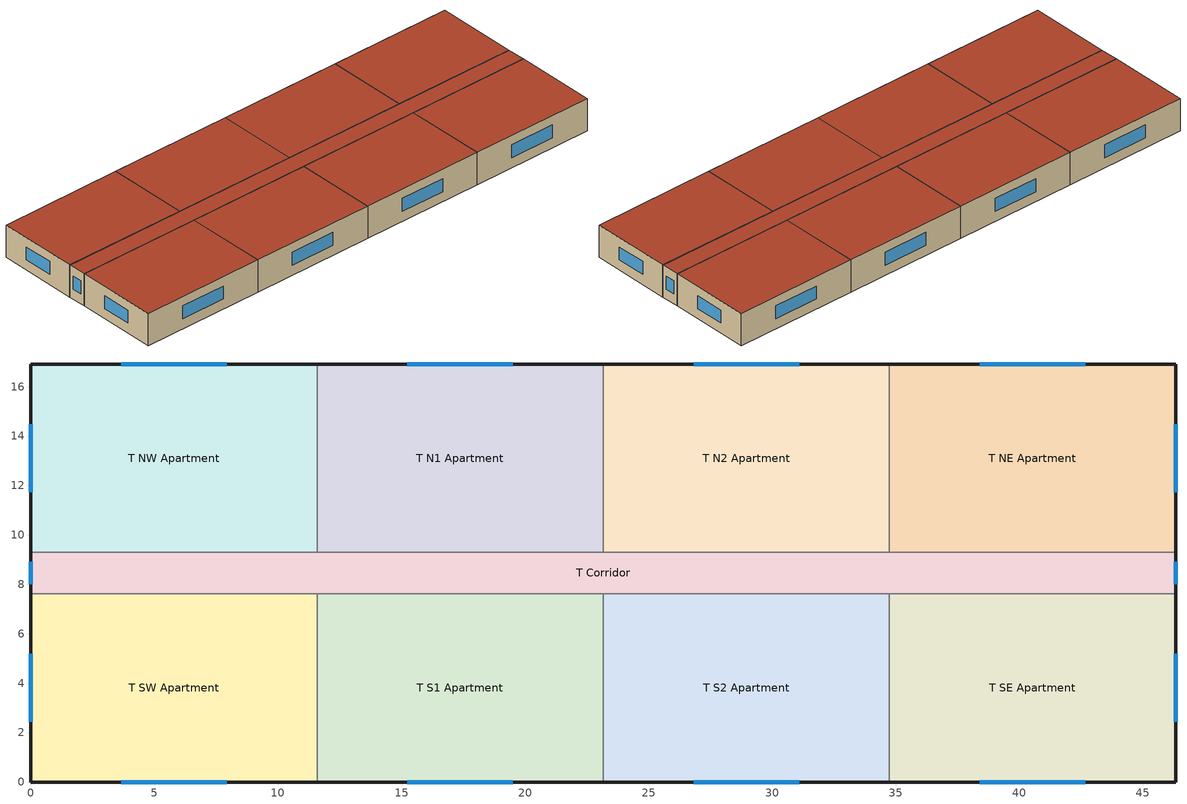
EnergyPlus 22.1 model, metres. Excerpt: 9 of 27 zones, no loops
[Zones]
T SW Apartment
 floor adiabatic (INT-FLOOR-TOPSIDE): 0,7.62 11.58,7.62 11.58,0 0,0 z9.14
 wall outside (UWG_Basel_Wall): 0,7.62 0,0 11.58,0 z9.14:12.19
 wall to T Corridor (int-walls): 11.58,7.62 0,7.62 z9.14:12.19
 wall to T S1 Apartment (int-walls): 11.58,0 11.58,7.62 z9.14:12.19
 window (Window Res Operable): 0,5.18 0,2.44 / 3.66,0 7.92,0 z10.1:11.32
 roof outside (UWG_Basel_Roof): 11.58,0 11.58,7.62 0,7.62 0,0 z12.19
T NW Apartment
 floor adiabatic (INT-FLOOR-TOPSIDE): 0,16.92 11.58,16.92 11.58,9.3 0,9.3 z9.14
 wall outside (UWG_Basel_Wall): 11.58,16.92 0,16.92 0,9.3 z9.14:12.19
 wall to T Corridor (int-walls): 0,9.3 11.58,9.3 z9.14:12.19
 wall to T N1 Apartment (int-walls): 11.58,9.3 11.58,16.92 z9.14:12.19
 window (Window Res Operable): 7.92,16.92 3.66,16.92 / 0,14.48 0,11.73 z10.1:11.32
 roof outside (UWG_Basel_Roof): 11.58,9.3 11.58,16.92 0,16.92 0,9.3 z12.19
T SE Apartment
 floor adiabatic (INT-FLOOR-TOPSIDE): 34.75,7.62 46.33,7.62 46.33,0 34.75,0 z9.14
 wall outside (UWG_Basel_Wall): 34.75,0 46.33,0 46.33,7.62 z9.14:12.19
 wall to T Corridor (int-walls): 46.33,7.62 34.75,7.62 z9.14:12.19
 wall to T S2 Apartment (int-walls): 34.75,7.62 34.75,0 z9.14:12.19
 window (Window Res Operable): 46.33,2.44 46.33,5.18 / 38.4,0 42.67,0 z10.1:11.32
 roof outside (UWG_Basel_Roof): 46.33,0 46.33,7.62 34.75,7.62 34.75,0 z12.19
T NE Apartment
 floor adiabatic (INT-FLOOR-TOPSIDE): 34.75,16.92 46.33,16.92 46.33,9.3 34.75,9.3 z9.14
 wall outside (UWG_Basel_Wall): 46.33,9.3 46.33,16.92 34.75,16.92 z9.14:12.19
 wall to T Corridor (int-walls): 34.75,9.3 46.33,9.3 z9.14:12.19
 wall to T N2 Apartment (int-walls): 34.75,16.92 34.75,9.3 z9.14:12.19
 window (Window Res Operable): 42.67,16.92 38.4,16.92 / 46.33,11.73 46.33,14.48 z10.1:11.32
 roof outside (UWG_Basel_Roof): 46.33,9.3 46.33,16.92 34.75,16.92 34.75,9.3 z12.19
T N1 Apartment
 floor adiabatic (INT-FLOOR-TOPSIDE): 11.58,16.92 23.16,16.92 23.16,9.3 11.58,9.3 z9.14
 wall outside (UWG_Basel_Wall): 23.16,16.92 11.58,16.92 z9.14:12.19
 wall to T Corridor (int-walls): 11.58,9.3 23.16,9.3 z9.14:12.19
 wall to T N2 Apartment (int-walls): 23.16,9.3 23.16,16.92 z9.14:12.19
 window (Window Res Operable): 19.51,16.92 15.24,16.92 z10.1:11.32
 roof outside (UWG_Basel_Roof): 23.16,9.3 23.16,16.92 11.58,16.92 11.58,9.3 z12.19
T N2 Apartment
 floor adiabatic (INT-FLOOR-TOPSIDE): 23.16,16.92 34.75,16.92 34.75,9.3 23.16,9.3 z9.14
 wall outside (UWG_Basel_Wall): 34.75,16.92 23.16,16.92 z9.14:12.19
 wall to T Corridor (int-walls): 23.16,9.3 34.75,9.3 z9.14:12.19
 window (Window Res Operable): 31.09,16.92 26.82,16.92 z10.1:11.32
 roof outside (UWG_Basel_Roof): 34.75,9.3 34.75,16.92 23.16,16.92 23.16,9.3 z12.19
T S1 Apartment
 floor adiabatic (INT-FLOOR-TOPSIDE): 11.58,7.62 23.16,7.62 23.16,0 11.58,0 z9.14
 wall outside (UWG_Basel_Wall): 11.58,0 23.16,0 z9.14:12.19
 wall to T Corridor (int-walls): 23.16,7.62 11.58,7.62 z9.14:12.19
 wall to T S2 Apartment (int-walls): 23.16,0 23.16,7.62 z9.14:12.19
 window (Window Res Operable): 15.24,0 19.51,0 z10.1:11.32
 roof outside (UWG_Basel_Roof): 23.16,0 23.16,7.62 11.58,7.62 11.58,0 z12.19
T S2 Apartment
 floor adiabatic (INT-FLOOR-TOPSIDE): 23.16,7.62 34.75,7.62 34.75,0 23.16,0 z9.14
 wall outside (UWG_Basel_Wall): 23.16,0 34.75,0 z9.14:12.19
 wall to T Corridor (int-walls): 34.75,7.62 23.16,7.62 z9.14:12.19
 window (Window Res Operable): 26.82,0 31.09,0 z10.1:11.32
 roof outside (UWG_Basel_Roof): 34.75,0 34.75,7.62 23.16,7.62 23.16,0 z12.19
T Corridor
 floor adiabatic (INT-FLOOR-TOPSIDE): 0,9.3 46.33,9.3 46.33,7.62 0,7.62 z9.14
 wall outside (UWG_Basel_Wall): 0,9.3 0,7.62 / 46.33,7.62 46.33,9.3 z9.14:12.19
 window (Window Res Operable): 0,8.91 0,8 / 46.33,8 46.33,8.91 z10.1:11.32
 roof outside (UWG_Basel_Roof): 46.33,7.62 46.33,9.3 0,9.3 0,7.62 z12.19
[Building]
Ref Bldg Midrise Apartment Post1980_v1.3_5.0: North Axis {deg}=70; Terrain=City; Loads Convergence Tolerance Value {W}=0.04; Temperature Convergence Tolerance Value {deltaC}=0.2; Solar Distribution=FullInteriorAndExterior; Maximum Number of Warmup Days=25; Minimum Number of Warmup Days=6
[Site:Location]
USA WA-SEATTLE: Latitude {deg}=47.45; Longitude {deg}=-122.3; Time Zone {hr}=-8; Elevation {m}=122
[SizingPeriod:DesignDay] Day of Month=21; Humidity Condition Type=Wetbulb; Barometric Pressure {Pa}=99868; Rain Indicator=No; Snow Indicator=No; Daylight Saving Time Indicator=No; Solar Model Indicator=ASHRAEClearSky
Name | Month | Day Type | Maximum Dry-Bulb Temperature {C} | Daily Dry-Bulb Temperature Range {deltaC} | Wetbulb or DewPoint at Maximum Dry-Bulb {C} | Wind Speed {m/s} | Wind Direction {deg} | Sky Clearness
SEATTLE Ann Htg 99.6% Condns DB | 12 | WinterDesignDay | -4.5 | 0 | -4.5 | 4.2 | 20 | 0
SEATTLE Ann Clg .4% Condns WB=>MDB | 8 | SummerDesignDay | 28 | 10.1 | 19.2 | 4.3 | 0 | 1
[Site:GroundTemperature:BuildingSurface]
19.744, 19.735, 19.741, 19.771, 19.825, 20.04, 20.738, 21.085, 20.449, 19.986, 19.848, 19.775
[Site:WaterMainsTemperature]
Calculation Method=CORRELATION; Annual Average Outdoor Air Temperature {C}=10.86; Maximum Difference In Monthly Average Outdoor Air Temperatures {deltaC}=13.5
[Material]
Name | Roughness | Thickness {m} | Conductivity {W/m-K} | Density {kg/m3} | Specific Heat {J/kg-K} | Thermal Absorptance | Solar Absorptance | Visible Absorptance
Std Wood 6inch | MediumSmooth | 0.15 | 0.12 | 540 | 1210 | 0.9 | 0.7 | 0.7
1/2IN Gypsum | Smooth | 0.0127 | 0.16 | 784.9 | 830 | 0.9 | 0.92 | 0.92
CONCRETE 20mm | Rough | 0.2032 | 0.93 | 2240 | 670 | 0.95 | 0.89 | 0.89
MAT-CC05 4 HW CONCRETE | Rough | 0.1016 | 1.311 | 2240 | 836.8 | 0.9 | 0.7 | 0.7
I01 30mm insulation board | MediumRough | 0.03 | 0.03 | 43 | 1210 | 0.9 | 0.7 | 0.7
Tile 60mm | VeryRough | 0.06 | 1.15 | 1920 | 833 | 0.95 | 0.89 | 0.89
[Material:NoMass]
CP02 CARPET PAD: Roughness=VeryRough; Thermal Resistance {m2-K/W}=0.2165; Thermal Absorptance=0.9; Solar Absorptance=0.7; Visible Absorptance=0.8
[WindowMaterial:SimpleGlazingSystem]
Res Operable Assembly Window: U-Factor {W/m2-K}=4.08816; Solar Heat Gain Coefficient=0.39
[Construction]
UWG_Basel_Wall: CONCRETE 20mm, I01 30mm insulation board
UWG_Basel_Roof: Tile 60mm, CONCRETE 20mm, I01 30mm insulation board
int-walls: 1/2IN Gypsum, 1/2IN Gypsum
INT-FLOOR-TOPSIDE: MAT-CC05 4 HW CONCRETE, CP02 CARPET PAD
Window Res Operable: Res Operable Assembly Window
InteriorFurnishings: Std Wood 6inch
[Zone] Type=1; Multiplier=1; Floor Area {m2}=autocalculate; Part of Total Floor Area=Yes
T SW Apartment; T NW Apartment; T SE Apartment; T NE Apartment; T N1 Apartment; T N2 Apartment; T S1 Apartment; T S2 Apartment; T Corridor
[InternalMass] Construction=InteriorFurnishings
Name | Zone or ZoneList | Surface Area {m2}
T Corridor Internal Mass | T Corridor | 155.3169
T SW Apartment Internal Mass | T SW Apartment | 176.4974
T NW Apartment Internal Mass | T NW Apartment | 176.4974
T SE Apartment Internal Mass | T SE Apartment | 176.4974
T NE Apartment Internal Mass | T NE Apartment | 176.4974
T N1 Apartment Internal Mass | T N1 Apartment | 176.4974
T N2 Apartment Internal Mass | T N2 Apartment | 176.4974
T S1 Apartment Internal Mass | T S1 Apartment | 176.4974
T S2 Apartment Internal Mass | T S2 Apartment | 176.4974
[People] Number of People Schedule=APT_OCC_SCH; Number of People Calculation Method=People; Number of People=2.5; Fraction Radiant=0.3; Sensible Heat Fraction=AUTOCALCULATE; Activity Level Schedule=ACTIVITY_SCH; Enable ASHRAE 55 Comfort Warnings=No; Mean Radiant Temperature Calculation Type=ZoneAveraged; Work Efficiency Schedule=WORK_EFF_SCH; Clothing Insulation Calculation Method=ClothingInsulationSchedule; Clothing Insulation Schedule=CLOTHING_SCH; Air Velocity Schedule=AIR_VELO_SCH; Thermal Comfort Model 1 Type=FANGER
Name | Zone or ZoneList or Space or SpaceList
T SW Apartment People | T SW Apartment
T NW Apartment People | T NW Apartment
T SE Apartment People | T SE Apartment
T NE Apartment People | T NE Apartment
T N1 Apartment People | T N1 Apartment
T N2 Apartment People | T N2 Apartment
T S1 Apartment People | T S1 Apartment
T S2 Apartment People | T S2 Apartment
[Lights] Design Level Calculation Method=Watts/Area; Return Air Fraction=0; Fraction Radiant=0.7; Fraction Visible=0.2; Fraction Replaceable=1; Return Air Fraction Calculated from Plenum Temperature=No
Name | Zone or ZoneList or Space or SpaceList | Schedule | Watts per Zone Floor Area {W/m2}
T Corridor_Lights | T Corridor | COR_LIGHT_SCH | 9.9
T SW Apartment_Lights | T SW Apartment | APT_LIGHT_SCH | 3.88
T NW Apartment_Lights | T NW Apartment | APT_LIGHT_SCH | 3.88
T SE Apartment_Lights | T SE Apartment | APT_LIGHT_SCH | 3.88
T NE Apartment_Lights | T NE Apartment | APT_LIGHT_SCH | 3.88
T N1 Apartment_Lights | T N1 Apartment | APT_LIGHT_SCH | 3.88
T N2 Apartment_Lights | T N2 Apartment | APT_LIGHT_SCH | 3.88
T S1 Apartment_Lights | T S1 Apartment | APT_LIGHT_SCH | 3.88
T S2 Apartment_Lights | T S2 Apartment | APT_LIGHT_SCH | 3.88
[ElectricEquipment] Schedule=APT_EQP_SCH; Design Level Calculation Method=Watts/Area; Watts per Zone Floor Area {W/m2}=5.38; Fraction Latent=0; Fraction Radiant=0.5; Fraction Lost=0
Name | Zone or ZoneList or Space or SpaceList
T SW Apartment_PlugMisc_Equip | T SW Apartment
T NW Apartment_PlugMisc_Equip | T NW Apartment
T SE Apartment_PlugMisc_Equip | T SE Apartment
T NE Apartment_PlugMisc_Equip | T NE Apartment
T N1 Apartment_PlugMisc_Equip | T N1 Apartment
T N2 Apartment_PlugMisc_Equip | T N2 Apartment
T S1 Apartment_PlugMisc_Equip | T S1 Apartment
T S2 Apartment_PlugMisc_Equip | T S2 Apartment
[ZoneInfiltration:DesignFlowRate] Schedule=INFIL_SCH; Design Flow Rate Calculation Method=AirChanges/Hour; Flow per Exterior Surface Area {m3/s-m2}=0.001133; Air Changes per Hour {1/hr}=0.5; Constant Term Coefficient=1; Temperature Term Coefficient=0; Velocity Term Coefficient=0; Velocity Squared Term Coefficient=0
Name | Zone or ZoneList
T Corridor_Infiltration | T Corridor
T SW Apartment_Infiltration | T SW Apartment
T NW Apartment_Infiltration | T NW Apartment
T SE Apartment_Infiltration | T SE Apartment
T NE Apartment_Infiltration | T NE Apartment
T N1 Apartment_Infiltration | T N1 Apartment
T N2 Apartment_Infiltration | T N2 Apartment
T S1 Apartment_Infiltration | T S1 Apartment
T S2 Apartment_Infiltration | T S2 Apartment
[Exterior:Lights]
Exterior Facade Lighting: Schedule=ALWAYS_ON; Design Level {W}=6436; Control Option=AstronomicalClock
[DesignSpecification:OutdoorAir]
SZ DSOA T Corridor: Outdoor Air Method=Flow/Zone; Outdoor Air Flow per Person {m3/s-person}=0; Outdoor Air Flow per Zone Floor Area {m3/s-m2}=0; Outdoor Air Flow per Zone {m3/s}=0
[Sizing:Zone]
T Corridor: Zone Cooling Design Supply Air Temperature Input Method=SupplyAirTemperature; Zone Cooling Design Supply Air Temperature {C}=11.1; Zone Heating Design Supply Air Temperature Input Method=SupplyAirTemperature; Zone Heating Design Supply Air Temperature {C}=40; Zone Cooling Design Supply Air Humidity Ratio {kgWater/kgDryAir}=0.0085; Zone Heating Design Supply Air Humidity Ratio {kgWater/kgDryAir}=0.008; Design Specification Outdoor Air Object=SZ DSOA T Corridor; Cooling Design Air Flow Method=DesignDayWithLimit; Cooling Minimum Air Flow {m3/s}=0; Cooling Minimum Air Flow Fraction=0; Heating Design Air Flow Method=DesignDay; Heating Design Air Flow Rate {m3/s}=0; Account for Dedicated Outdoor Air System=No; Dedicated Outdoor Air System Control Strategy=NeutralSupplyAir; Dedicated Outdoor Air Low Setpoint Temperature for Design {C}=autosize; Dedicated Outdoor Air High Setpoint Temperature for Design {C}=autosize
[ZoneControl:Thermostat]
T Corridor Thermostat: Zone or ZoneList=T Corridor; Control Type Schedule=Dual Zone Control Type Sched; Control 1=T Corridor DualSPSched
[ThermostatSetpoint:DualSetpoint]
T Corridor DualSPSched: Heating Setpoint Temperature Schedule=UnitHeater_HtgSP_Sch; Cooling Setpoint Temperature Schedule=UnitHeater_ClgSP_Sch
[ZoneHVAC:UnitHeater] Availability Schedule=ALWAYS_ON; Maximum Supply Air Flow Rate {m3/s}=AUTOSIZE; Supply Air Fan Operation During No Heating=No; Maximum Hot Water or Steam Flow Rate {m3/s}=AUTOSIZE; Minimum Hot Water or Steam Flow Rate {m3/s}=0; Heating Convergence Tolerance=0.001
Name | Supply Air Fan | Heating Coil
G Corridor Unit Heater | G Corridor Unit HeaterFan | G Corridor Unit Heater coil
M Corridor Unit Heater | M Corridor Unit HeaterFan | M Corridor Unit Heater coil
T Corridor Unit Heater | T Corridor Unit HeaterFan | T Corridor Unit Heater coil
[Zone equipment]
T Corridor: T Corridor Unit Heater
[Fan:ConstantVolume] Availability Schedule=ALWAYS_ON; Fan Total Efficiency=0.53625; Pressure Rise {Pa}=49.8; Maximum Flow Rate {m3/s}=AUTOSIZE; Motor Efficiency=0.825; Motor In Airstream Fraction=1
G Corridor Unit HeaterFan; M Corridor Unit HeaterFan; T Corridor Unit HeaterFan
[Coil:Heating:Electric] Availability Schedule=ALWAYS_ON; Efficiency=1; Nominal Capacity {W}=AUTOSIZE
G Corridor Unit Heater coil; M Corridor Unit Heater coil; T Corridor Unit Heater coil
[UtilityCost:Tariff]
Name | Output Meter | Conversion Factor Choice | Season Schedule | Demand Window Length | Monthly Charge or Variable | Group
PugetSound_26_LargeDemandGeneral | Electricity:Facility | kWh | PugetSoundSeasonsSched | HalfHour | 29.1 | Comm Elect
PugetSound_25_DemandGeneralService | Electricity:Facility | kWh | PugetSoundSeasonsSched | HalfHour | 24.9 | Comm Elect
PugetSound_24_GeneralService | Electricity:Facility | kWh | PugetSoundSeasonsSched | HalfHour | 5.5 | Comm Elect
WA_EIAMonthlyRateGas | NaturalGas:Facility | MCF |  |  | 0 | Comm Gas
[UtilityCost:Qualify] Variable=TotalDemand; Season=Annual; Threshold Test=Count
Name | Utility Cost Qualify | Tariff | Qualify Type | Threshold Value or Variable | Number of Months
 | Min350kw | PugetSound_26_LargeDemandGeneral | Minimum | 350 | 12
 | Max350kw | PugetSound_25_DemandGeneralService | Maximum | 350 | 1
 | Min50kw | PugetSound_25_DemandGeneralService | Minimum | 50 | 12
 | Max50kw | PugetSound_24_GeneralService | Maximum | 50 | 1
[UtilityCost:Charge:Simple]
Name | Utility Cost Charge Simple | Tariff | Source Variable | Season | Category Variable | Cost per Unit Value or Variable
 | WinterAnnualDemandCharge | PugetSound_26_LargeDemandGeneral | totalDemand | Winter | DemandCharges | 6.99
 | SummerAnnualDemandCharge | PugetSound_26_LargeDemandGeneral | totalDemand | Summer | DemandCharges | 4.65
 | AnnualSummerEnergyCharge | PugetSound_26_LargeDemandGeneral | totalEnergy | Annual | EnergyCharges | 0.047751
 | TaxofEightPtFivePercent | PugetSound_26_LargeDemandGeneral | SubTotal | Annual | Taxes | 0.085
 | TaxofEightPtFivePercent | PugetSound_25_DemandGeneralService | SubTotal | Annual | Taxes | 0.085
 | WinterEnergy | PugetSound_24_GeneralService | totalEnergy | Winter | EnergyCharges | 0.067662
 | SummerEnergy | PugetSound_24_GeneralService | totalEnergy | Summer | EnergyCharges | 0.065084
 | TaxofEightPtFivePercent | PugetSound_24_GeneralService | SubTotal | Annual | Taxes | 0.085
 | MonthlyRateGasCharge | WA_EIAMonthlyRateGas | totalEnergy | Annual | EnergyCharges | WA_MonthlyGasRates
 | TaxofEightPtFivePercent | WA_EIAMonthlyRateGas | SubTotal | Annual | Taxes | 0.085
[UtilityCost:Charge:Block] Tariff=PugetSound_25_DemandGeneralService; Block Size 2 Value or Variable=remaining
Name | Utility Cost Charge Block | Source Variable | Season | Category Variable | Block Size 1 Value or Variable | Block 1 Cost per Unit Value or Variable | Block 2 Cost per Unit Value or Variable
 | SummerDemandCharge | totalDemand | Summer | DemandCharges | 50 | 0 | 4.44
 | WinterDemandCharge | totalDemand | Winter | DemandCharges | 50 | 0 | 6.66
 | WinterEnergyCharge | totalEnergy | Winter | EnergyCharges | 20000 | 0.069734 | 0.052378
 | SummerEnergyCharge | totalEnergy | Summer | EnergyCharges | 20000 | 0.06277 | 0.052378
[UtilityCost:Variable]
WA_MonthlyGasRates: Tariff=WA_EIAMonthlyRateGas; Variable Type=Currency; January Value=8.33; February Value=8.31; March Value=8.16; April Value=8.23; May Value=7.4; June Value=7.62; July Value=7.88; August Value=8.04; September Value=7.83; October Value=8.06; November Value=8.37; December Value=8.19
[Schedule:Compact]
ALWAYS_ON; INFIL_SCH; COR_LIGHT_SCH: Through: 12/31, For: AllDays, Until: 24:00, 1
APT_OCC_SCH: Through: 12/31, For: AllDays, Until: 7:00, 1, Until: 8:00, 0.85, Until: 9:00, 0.39, Until: 16:00, 0.25, Until: 17:00, 0.3, Until: 18:00, 0.52, Until: 21:00, 0.87, Until: 24:00, 1
APT_LIGHT_SCH: Through: 12/31, For: AllDays, Until: 04:00, 0.067, Until: 05:00, 0.187, Until: 06:00, 0.394, Until: 07:00, 0.44, Until: 08:00, 0.393, Until: 09:00, 0.172, Until: 15:00, 0.119, Until: 16:00, 0.206, Until: 17:00, 0.439, Until: 18:00, 0.616, Until: 19:00, 0.829, Until: 20:00, 0.986, Until: 21:00, 1, Until: 22:00, 0.692, Until: 23:00, 0.384, Until: 24:00, 0.16
APT_EQP_SCH: Through: 12/31, For: AllDays, Until: 1:00, 0.45, Until: 2:00, 0.41, Until: 3:00, 0.39, Until: 5:00, 0.38, Until: 6:00, 0.43, Until: 7:00, 0.54, Until: 8:00, 0.65, Until: 9:00, 0.66, Until: 10:00, 0.67, Until: 11:00, 0.69, Until: 12:00, 0.7, Until: 13:00, 0.69, Until: 14:00, 0.66, Until: 15:00, 0.65, Until: 16:00, 0.68, Until: 17:00, 0.8, Until: 19:00, 1, Until: 20:00, 0.93, Until: 21:00, 0.89, Until: 22:00, 0.85, Until: 23:00, 0.71, Until: 24:00, 0.58
ACTIVITY_SCH: Through: 12/31, For: AllDays, Until: 24:00, 120
WORK_EFF_SCH: Through: 12/31, For: AllDays, Until: 24:00, 0
AIR_VELO_SCH: Through: 12/31, For: AllDays, Until: 24:00, 0.2
CLOTHING_SCH: Through: 04/30, For: AllDays, Until: 24:00, 1, Through: 09/30, For: AllDays, Until: 24:00, 0.5, Through: 12/31, For: AllDays, Until: 24:00, 1
UnitHeater_ClgSP_Sch: THROUGH: 12/31, FOR:AllDays, UNTIL: 24:00, 100
UnitHeater_HtgSP_Sch: THROUGH: 12/31, FOR:AllDays, UNTIL: 24:00, 15.6
Dual Zone Control Type Sched: Through: 12/31, For: AllDays, Until: 24:00, 4
PugetSoundSeasonsSched: Through: 3/31, For: AllDays, Until: 24:00, 1, Through: 9/30, For: AllDays, Until: 24:00, 3, Through: 12/31, For: AllDays, Until: 24:00, 1
